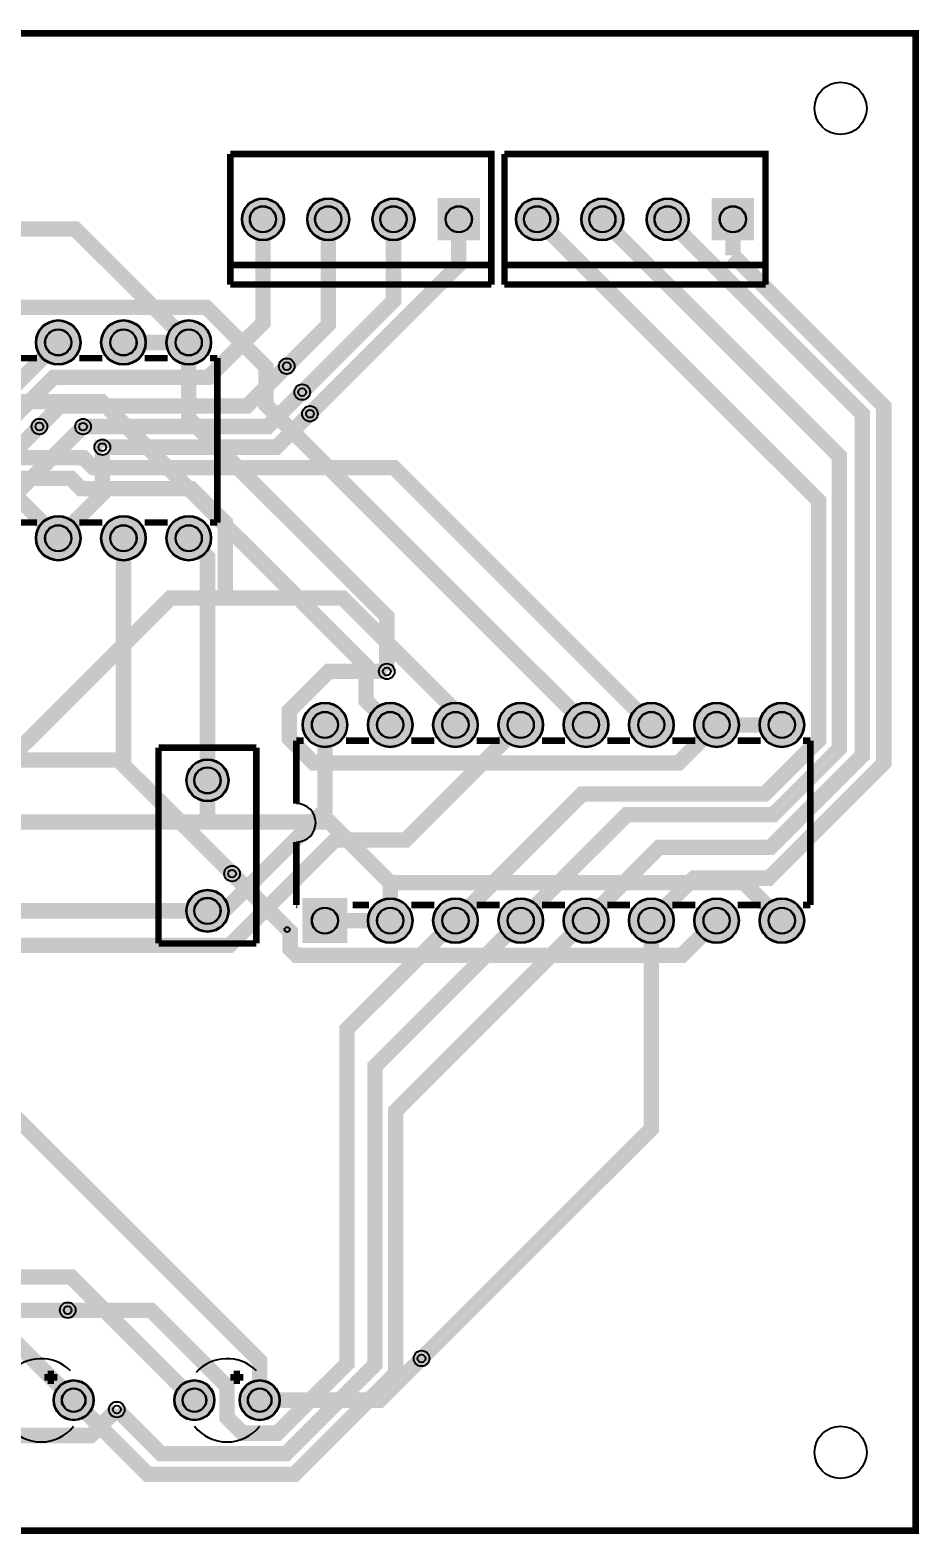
# Model space of a CAD drawing. Header units: millimetres. Extents: x 5.3 to 104.5, y -7.1 to 51.4.
# Drawn here: x 69.9 to 104.5, y -7.1 to 51.4 of the extents above; entities that cross this region are included whole.
import ezdxf

# ---------------------------------------------------------------- set-up
doc = ezdxf.new("R2010")
doc.units = ezdxf.units.MM
for name, color, linetype, true_color in [('BoardOutLine', 7, 'Continuous', 0xff00ff), ('BottomLayer', 7, 'Continuous', 0x0000ff), ('BottomSolderMaskLayer', 7, 'Continuous', 0xaa00ff), ('Hole', 7, 'Continuous', 0x222222), ('Multi-Layer', 7, 'Continuous', 0xc0c0c0), ('TopLayer', 7, 'Continuous', 0xff0000), ('TopSilkLayer', 7, 'Continuous', 0xffcc00), ('TopSolderMaskLayer', 7, 'Continuous', 0x800080)]:
    doc.layers.add(name, color=color, linetype=linetype, true_color=true_color)

msp = doc.modelspace()

# ---------------------------------------------------------------- hatches: boundary and pattern name
at = {"layer": 'BottomSolderMaskLayer'}
for points in [[(78.16860160000003, 44.069000000000074, 1), (79.81939840000003, 44.069000000000074, 1)], [(80.7086016, 44.069000000000074, 1), (82.35939839999999, 44.069000000000074, 1)], [(83.24860159999996, 44.069000000000074, 1), (84.89939839999995, 44.069000000000074, 1)], [(87.43939839999996, 43.243601600000034), (85.78860159999988, 43.243601600000034), (85.78860159999988, 44.894398400000114), (87.43939839999996, 44.894398400000114)], [(88.83660159999992, 44.069000000000074, 1), (90.48739839999992, 44.069000000000074, 1)], [(91.37660159999989, 44.069000000000074, 1), (93.02739839999988, 44.069000000000074, 1)], [(93.91660160000008, 44.069000000000074, 1), (95.56739840000007, 44.069000000000074, 1)], [(98.10739840000008, 43.243601600000034), (96.4566016, 43.243601600000034), (96.4566016, 44.894398400000114), (98.10739840000008, 44.894398400000114)], [(70.15123130000009, 39.27281960000005, 1), (71.90202790000009, 39.27281960000005, 1)], [(72.69123130000006, 39.27281960000005, 1), (74.44202790000006, 39.27281960000005, 1)], [(75.23123130000002, 39.27281960000005, 1), (76.98202790000002, 39.27281960000005, 1)], [(70.15123130000009, 31.652819600000043, 1), (71.90202790000009, 31.652819600000043, 1)], [(72.69123130000006, 31.652819600000043, 1), (74.44202790000006, 31.652819600000043, 1)], [(75.23123130000002, 31.652819600000043, 1), (76.98202790000002, 31.652819600000043, 1)], [(80.53160170000004, 24.384000000000015, 1), (82.28239830000004, 24.384000000000015, 1)], [(83.0716017, 24.384000000000015, 1), (84.8223983, 24.384000000000015, 1)], [(85.61160169999997, 24.384000000000015, 1), (87.36239829999997, 24.384000000000015, 1)], [(88.15160169999993, 24.384000000000015, 1), (89.90239829999993, 24.384000000000015, 1)], [(90.6916016999999, 24.384000000000015, 1), (92.4423982999999, 24.384000000000015, 1)], [(93.23160170000008, 24.384000000000015, 1), (94.98239830000009, 24.384000000000015, 1)], [(95.77160170000005, 24.384000000000015, 1), (97.52239830000005, 24.384000000000015, 1)], [(98.31160170000001, 24.384000000000015, 1), (100.06239830000001, 24.384000000000015, 1)], [(76.00955079999987, 22.224949200000083, 1), (77.66034759999987, 22.224949200000083, 1)], [(76.00955079999987, 17.144949200000042, 1), (77.66034759999987, 17.144949200000042, 1)], [(80.53161477950641, 15.888510143453686), (80.53161477950641, 17.63930674345363), (82.2824113795067, 17.63930674345363), (82.2824113795067, 15.888510143453686)], [(83.0716017, 16.76400000000001, 1), (84.8223983, 16.76400000000001, 1)], [(85.61160169999997, 16.76400000000001, 1), (87.36239829999997, 16.76400000000001, 1)], [(88.15160169999993, 16.76400000000001, 1), (89.90239829999993, 16.76400000000001, 1)], [(90.6916016999999, 16.76400000000001, 1), (92.4423982999999, 16.76400000000001, 1)], [(93.23160170000008, 16.76400000000001, 1), (94.98239830000009, 16.76400000000001, 1)], [(95.77160170000005, 16.76400000000001, 1), (97.52239830000005, 16.76400000000001, 1)], [(98.31160170000001, 16.76400000000001, 1), (100.06239830000001, 16.76400000000001, 1)], [(70.84060000000004, -1.9049999999999727, 1), (72.41540000000005, -1.9049999999999727, 1)], [(75.53959999999988, -1.9049999999999727, 1), (77.11439999999989, -1.9049999999999727, 1)], [(78.07960000000007, -1.9049999999999727, 1), (79.65440000000008, -1.9049999999999727, 1)]]:
    msp.add_hatch(color=256, dxfattribs=at).paths.add_polyline_path(points)
at = {"layer": 'Multi-Layer'}
for points in [[(78.19400160000002, 44.069000000000074, 1), (79.79399840000004, 44.069000000000074, 1)], [(80.73400159999998, 44.069000000000074, 1), (82.3339984, 44.069000000000074, 1)], [(83.27400159999995, 44.069000000000074, 1), (84.87399839999996, 44.069000000000074, 1)], [(87.41399839999997, 43.269001600000024), (85.8140016000001, 43.269001600000024), (85.8140016000001, 44.86899840000012), (87.41399839999997, 44.86899840000012)], [(88.86200159999991, 44.069000000000074, 1), (90.46199839999993, 44.069000000000074, 1)], [(91.40200159999988, 44.069000000000074, 1), (93.00199839999989, 44.069000000000074, 1)], [(93.94200160000007, 44.069000000000074, 1), (95.54199840000008, 44.069000000000074, 1)], [(98.08199839999986, 43.269001600000024), (96.48200159999999, 43.269001600000024), (96.48200159999999, 44.86899840000012), (98.08199839999986, 44.86899840000012)], [(70.1766313000001, 39.27281960000005, 1), (71.87662790000009, 39.27281960000005, 1)], [(72.71663130000006, 39.27281960000005, 1), (74.41662790000005, 39.27281960000005, 1)], [(75.25663130000002, 39.27281960000005, 1), (76.95662790000002, 39.27281960000005, 1)], [(70.1766313000001, 31.652819600000043, 1), (71.87662790000009, 31.652819600000043, 1)], [(72.71663130000006, 31.652819600000043, 1), (74.41662790000005, 31.652819600000043, 1)], [(75.25663130000002, 31.652819600000043, 1), (76.95662790000002, 31.652819600000043, 1)], [(80.55700170000004, 24.384000000000015, 1), (82.25699830000003, 24.384000000000015, 1)], [(83.0970017, 24.384000000000015, 1), (84.7969983, 24.384000000000015, 1)], [(85.63700169999997, 24.384000000000015, 1), (87.33699829999996, 24.384000000000015, 1)], [(88.17700169999993, 24.384000000000015, 1), (89.87699829999993, 24.384000000000015, 1)], [(90.7170016999999, 24.384000000000015, 1), (92.41699829999989, 24.384000000000015, 1)], [(93.25700170000009, 24.384000000000015, 1), (94.95699830000008, 24.384000000000015, 1)], [(95.79700170000005, 24.384000000000015, 1), (97.49699830000004, 24.384000000000015, 1)], [(98.33700170000002, 24.384000000000015, 1), (100.03699830000001, 24.384000000000015, 1)], [(76.03495079999986, 22.224949200000083, 1), (77.63494759999988, 22.224949200000083, 1)], [(76.03495079999986, 17.144949200000042, 1), (77.63494759999988, 17.144949200000042, 1)], [(80.55701439999996, 15.913912800000048), (80.55701439999996, 17.613909400000125), (82.2570109999998, 17.613909400000125), (82.2570109999998, 15.913912800000048)], [(83.0970017, 16.76400000000001, 1), (84.7969983, 16.76400000000001, 1)], [(85.63700169999997, 16.76400000000001, 1), (87.33699829999996, 16.76400000000001, 1)], [(88.17700169999993, 16.76400000000001, 1), (89.87699829999993, 16.76400000000001, 1)], [(90.7170016999999, 16.76400000000001, 1), (92.41699829999989, 16.76400000000001, 1)], [(93.25700170000009, 16.76400000000001, 1), (94.95699830000008, 16.76400000000001, 1)], [(95.79700170000005, 16.76400000000001, 1), (97.49699830000004, 16.76400000000001, 1)], [(98.33700170000002, 16.76400000000001, 1), (100.03699830000001, 16.76400000000001, 1)], [(70.86600000000004, -1.9049999999999727, 1), (72.39000000000004, -1.9049999999999727, 1)], [(75.56499999999988, -1.9049999999999727, 1), (77.08899999999988, -1.9049999999999727, 1)], [(78.10500000000008, -1.9049999999999727, 1), (79.62900000000008, -1.9049999999999727, 1)]]:
    msp.add_hatch(color=256, dxfattribs=at).paths.add_polyline_path(points)
at = {"layer": 'TopSolderMaskLayer'}
for points in [[(78.16860160000003, 44.069000000000074, 1), (79.81939840000003, 44.069000000000074, 1)], [(80.7086016, 44.069000000000074, 1), (82.35939839999999, 44.069000000000074, 1)], [(83.24860159999996, 44.069000000000074, 1), (84.89939839999995, 44.069000000000074, 1)], [(87.43939839999996, 43.243601600000034), (85.78860159999988, 43.243601600000034), (85.78860159999988, 44.894398400000114), (87.43939839999996, 44.894398400000114)], [(88.83660159999992, 44.069000000000074, 1), (90.48739839999992, 44.069000000000074, 1)], [(91.37660159999989, 44.069000000000074, 1), (93.02739839999988, 44.069000000000074, 1)], [(93.91660160000008, 44.069000000000074, 1), (95.56739840000007, 44.069000000000074, 1)], [(98.10739840000008, 43.243601600000034), (96.4566016, 43.243601600000034), (96.4566016, 44.894398400000114), (98.10739840000008, 44.894398400000114)], [(70.15123130000009, 39.27281960000005, 1), (71.90202790000009, 39.27281960000005, 1)], [(72.69123130000006, 39.27281960000005, 1), (74.44202790000006, 39.27281960000005, 1)], [(75.23123130000002, 39.27281960000005, 1), (76.98202790000002, 39.27281960000005, 1)], [(70.15123130000009, 31.652819600000043, 1), (71.90202790000009, 31.652819600000043, 1)], [(72.69123130000006, 31.652819600000043, 1), (74.44202790000006, 31.652819600000043, 1)], [(75.23123130000002, 31.652819600000043, 1), (76.98202790000002, 31.652819600000043, 1)], [(80.53160170000004, 24.384000000000015, 1), (82.28239830000004, 24.384000000000015, 1)], [(83.0716017, 24.384000000000015, 1), (84.8223983, 24.384000000000015, 1)], [(85.61160169999997, 24.384000000000015, 1), (87.36239829999997, 24.384000000000015, 1)], [(88.15160169999993, 24.384000000000015, 1), (89.90239829999993, 24.384000000000015, 1)], [(90.6916016999999, 24.384000000000015, 1), (92.4423982999999, 24.384000000000015, 1)], [(93.23160170000008, 24.384000000000015, 1), (94.98239830000009, 24.384000000000015, 1)], [(95.77160170000005, 24.384000000000015, 1), (97.52239830000005, 24.384000000000015, 1)], [(98.31160170000001, 24.384000000000015, 1), (100.06239830000001, 24.384000000000015, 1)], [(76.00955079999987, 22.224949200000083, 1), (77.66034759999987, 22.224949200000083, 1)], [(76.00955079999987, 17.144949200000042, 1), (77.66034759999987, 17.144949200000042, 1)], [(80.53161477950641, 15.888510143453686), (80.53161477950641, 17.63930674345363), (82.2824113795067, 17.63930674345363), (82.2824113795067, 15.888510143453686)], [(83.0716017, 16.76400000000001, 1), (84.8223983, 16.76400000000001, 1)], [(85.61160169999997, 16.76400000000001, 1), (87.36239829999997, 16.76400000000001, 1)], [(88.15160169999993, 16.76400000000001, 1), (89.90239829999993, 16.76400000000001, 1)], [(90.6916016999999, 16.76400000000001, 1), (92.4423982999999, 16.76400000000001, 1)], [(93.23160170000008, 16.76400000000001, 1), (94.98239830000009, 16.76400000000001, 1)], [(95.77160170000005, 16.76400000000001, 1), (97.52239830000005, 16.76400000000001, 1)], [(98.31160170000001, 16.76400000000001, 1), (100.06239830000001, 16.76400000000001, 1)], [(70.84060000000004, -1.9049999999999727, 1), (72.41540000000005, -1.9049999999999727, 1)], [(75.53959999999988, -1.9049999999999727, 1), (77.11439999999989, -1.9049999999999727, 1)], [(78.07960000000007, -1.9049999999999727, 1), (79.65440000000008, -1.9049999999999727, 1)]]:
    msp.add_hatch(color=256, dxfattribs=at).paths.add_polyline_path(points)

# ---------------------------------------------------------------- linework, layer by layer
at = {"layer": 'BoardOutLine', "const_width": 0.254}
msp.add_lwpolyline([(5.460999999999899, 49.02200000000005), (5.460999999999899, 51.30799999999999), (104.39399999999989, 51.30799999999999), (104.39399999999989, -6.9849999999999), (5.460999999999899, -6.9849999999999), (5.460999999999899, 48.99914000000001)], dxfattribs=at)
at = {"layer": 'BottomLayer', "const_width": 0.5999988}
for points in [[(81.53399999999999, 44.069000000000074), (81.53399999999999, 39.96359800000005), (79.92008399999997, 38.34968200000014)], [(84.07399999999996, 44.069000000000074), (84.07399999999996, 40.89222200000006), (80.52079400000014, 37.339016000000015)], [(80.82229199999995, 36.49903800000004), (86.61399999999992, 42.29074600000001), (86.61399999999992, 44.069000000000074)], [(89.66199999999992, 44.069000000000074), (100.61879799999986, 33.112202000000025), (100.61879799999986, 23.790656000000126), (98.52406000000008, 21.695918000000006), (91.41891799999996, 21.695918000000006), (86.48699999999997, 16.76400000000001)], [(89.02699999999993, 16.76400000000001), (93.15576999999996, 20.89277000000004), (98.85603800000001, 20.89277000000004), (101.42169200000001, 23.45842400000015), (101.42169200000001, 34.849308000000065), (92.20199999999988, 44.069000000000074)], [(94.74200000000008, 44.069000000000074), (102.32034400000009, 36.49065600000006), (102.32034400000009, 23.19324800000004), (98.74884999999983, 19.621754000000124), (94.42475400000001, 19.621754000000124), (91.5669999999999, 16.76400000000001)], [(97.28200000000004, 44.069000000000074), (97.28200000000004, 42.667428000000086)], [(97.28200000000004, 42.667428000000086), (103.1562580000001, 36.79317000000003), (103.1562580000001, 22.89352800000006), (98.68052399999999, 18.41779400000007), (95.76079400000015, 18.41779400000007), (94.10700000000008, 16.76400000000001)], [(45.211999999999875, 38.98900000000003), (46.614333999999985, 37.58666600000004), (50.30292199999997, 37.58666600000004), (53.35701800000004, 40.64076200000011), (76.788772, 40.64076200000011), (79.11287200000004, 38.316662000000065), (79.11287200000004, 36.8381280000001), (91.5669999999999, 24.384000000000015)], [(89.02699999999993, 24.384000000000015), (84.55024999999989, 19.90725000000009), (81.80044600000008, 19.90725000000009), (77.6960600000001, 15.802864), (65.85813599999994, 15.802864), (42.67199999999991, 38.98900000000003)], [(83.81365000000017, 26.465783999999985), (83.81365000000017, 28.60395600000004), (76.10652799999991, 36.311078000000066), (76.10652799999991, 39.272718000000054)], [(76.83499999999992, 17.145000000000095), (65.76898199999994, 17.145000000000095), (50.373026000000095, 32.54095600000005), (50.373026000000095, 34.752026), (53.34000000000003, 37.71900000000005)], [(60.8665279999999, 36.9724940000001), (72.715374, 36.9724940000001), (83.00643799999978, 26.68143000000009), (83.00643799999978, 25.324562000000014), (83.947, 24.384000000000015)], [(65.94652799999983, 31.65271800000005), (70.29424599999982, 36.000436000000036)], [(71.99452200000007, 35.99586399999998), (68.4865279999998, 32.48787000000004), (68.4865279999998, 31.65271800000005)], [(71.02652799999998, 31.65271800000005), (72.74382200000002, 33.37001200000009), (72.74382200000002, 35.19297000000006), (72.74407600000006, 35.19297000000006)], [(42.67199999999991, 31.369000000000028), (45.79670799999997, 28.244291999999973), (47.27473399999997, 28.244291999999973), (65.69989399999997, 9.819131999999968), (65.70014800000001, 9.819131999999968), (65.70014800000001, 4.022852000000057), (71.62800000000004, -1.9049999999999727)], [(78.86700000000008, -1.9049999999999727), (78.86700000000008, -0.3733799999998837), (65.31711600000006, 13.176504000000136), (65.31711600000006, 15.153386000000069), (50.93487399999992, 29.535628000000088), (47.04537199999993, 29.535628000000088), (45.211999999999875, 31.369000000000028)], [(73.56652799999995, 23.014940000000024), (73.56652799999995, 31.65271800000005)], [(76.10652799999991, 31.65271800000005), (76.83499999999992, 30.92424600000004), (76.83499999999992, 22.225000000000023)], [(76.83499999999992, 17.145000000000095), (77.48574799999994, 17.145000000000095), (81.40700000000004, 21.066252000000077), (81.40700000000004, 24.384000000000015)], [(73.56652799999995, 23.014940000000024), (67.91045599999995, 23.014940000000024)], [(77.7935960000001, 18.59432400000003), (73.56652799999995, 22.82139200000006), (73.56652799999995, 23.014940000000024)], [(86.48699999999997, 16.76400000000001), (82.26577400000008, 12.542774000000009), (82.26577400000008, -0.4792979999999716), (79.55559400000004, -3.1894779999998946), (78.20482200000004, -3.1894779999998946), (77.59699999999987, -2.5816560000000663), (77.59699999999987, -1.3682979999999816), (74.63154999999995, 1.597152000000051), (71.39558999999997, 1.597152000000051)], [(91.5669999999999, 16.76400000000001), (84.15502600000002, 9.352026000000023), (84.15502600000002, -0.8602979999999434), (80.220058, -4.79526599999997), (74.51826599999993, -4.79526599999997), (71.62800000000004, -1.9049999999999727)], [(73.30744799999991, -2.268981999999937), (75.03083800000002, -3.992371999999932), (79.88782600000002, -3.992371999999932), (83.35187800000006, -0.5283199999998942), (83.35187800000006, 11.088878000000136), (89.02699999999993, 16.76400000000001)], [(94.10700000000008, 16.76400000000001), (94.10700000000008, 8.659368000000086), (85.16569199999992, -0.2819399999999632)]]:
    msp.add_lwpolyline(points, dxfattribs=at)
at = {"layer": 'BottomSolderMaskLayer'}
for centre, radius in [((78.99400000000003, 44.069000000000074), 0.8253983999999999), ((78.99400000000003, 44.069000000000074), 0.5158739999999999), ((81.53399999999999, 44.069000000000074), 0.8253983999999999), ((81.53399999999999, 44.069000000000074), 0.5158739999999999), ((84.07399999999996, 44.069000000000074), 0.8253983999999999), ((84.07399999999996, 44.069000000000074), 0.5158739999999999), ((86.61399999999992, 44.069000000000074), 0.5158739999999999), ((89.66199999999992, 44.069000000000074), 0.8253983999999999), ((89.66199999999992, 44.069000000000074), 0.5158739999999999), ((92.20199999999988, 44.069000000000074), 0.8253983999999999), ((92.20199999999988, 44.069000000000074), 0.5158739999999999), ((94.74200000000008, 44.069000000000074), 0.8253983999999999), ((94.74200000000008, 44.069000000000074), 0.5158739999999999), ((97.28200000000004, 44.069000000000074), 0.5158739999999999), ((71.02662960000009, 39.27281960000005), 0.8753982999999999), ((73.56662960000006, 39.27281960000005), 0.8753982999999999), ((76.10662960000002, 39.27281960000005), 0.8753982999999999), ((71.02673119999997, 39.27284499999996), 0.5149401764705882), ((73.56673120000016, 39.27284499999996), 0.5149401764705882), ((76.10673120000013, 39.27284499999996), 0.5149401764705882), ((71.02662960000009, 31.652819600000043), 0.8753982999999999), ((73.56662960000006, 31.652819600000043), 0.8753982999999999), ((76.10662960000002, 31.652819600000043), 0.8753982999999999), ((71.02673119999997, 31.652692600000023), 0.5149401764705882), ((73.56673120000016, 31.652692600000023), 0.5149401764705882), ((76.10673120000013, 31.652692600000023), 0.5149401764705882), ((81.40700000000004, 24.384000000000015), 0.8753982999999999), ((83.947, 24.384000000000015), 0.8753982999999999), ((86.48699999999997, 24.384000000000015), 0.8753982999999999), ((89.02699999999993, 24.384000000000015), 0.8753982999999999), ((91.5669999999999, 24.384000000000015), 0.8753982999999999), ((94.10700000000008, 24.384000000000015), 0.8753982999999999), ((96.64700000000005, 24.384000000000015), 0.8753982999999999), ((99.18700000000001, 24.384000000000015), 0.8753982999999999), ((81.40700000000004, 24.384076200000095), 0.5149401764705882), ((83.947, 24.384076200000095), 0.5149401764705882), ((86.48699999999997, 24.384076200000095), 0.5149401764705882), ((89.02699999999993, 24.384076200000095), 0.5149401764705882), ((91.5669999999999, 24.384076200000095), 0.5149401764705882), ((94.10700000000008, 24.384076200000095), 0.5149401764705882), ((96.64700000000005, 24.384076200000095), 0.5149401764705882), ((99.18700000000001, 24.384076200000095), 0.5149401764705882), ((76.83494919999987, 22.224949200000083), 0.8253983999999999), ((76.83499999999992, 22.225000000000023), 0.5158739999999999), ((76.83494919999987, 17.144949200000042), 0.8253983999999999), ((76.83499999999992, 17.145000000000095), 0.5158739999999999), ((83.947, 16.76400000000001), 0.8753982999999999), ((86.48699999999997, 16.76400000000001), 0.8753982999999999), ((89.02699999999993, 16.76400000000001), 0.8753982999999999), ((91.5669999999999, 16.76400000000001), 0.8753982999999999), ((94.10700000000008, 16.76400000000001), 0.8753982999999999), ((96.64700000000005, 16.76400000000001), 0.8753982999999999), ((99.18700000000001, 16.76400000000001), 0.8753982999999999), ((81.40700000000004, 16.763923800000043), 0.5149401764705882), ((83.947, 16.763923800000043), 0.5149401764705882), ((86.48699999999997, 16.763923800000043), 0.5149401764705882), ((89.02699999999993, 16.763923800000043), 0.5149401764705882), ((91.5669999999999, 16.763923800000043), 0.5149401764705882), ((94.10700000000008, 16.763923800000043), 0.5149401764705882), ((96.64700000000005, 16.763923800000043), 0.5149401764705882), ((99.18700000000001, 16.763923800000043), 0.5149401764705882), ((71.62800000000004, -1.9049999999999727), 0.7873999999999999), ((76.32699999999988, -1.9049999999999727), 0.7873999999999999), ((78.86700000000008, -1.9049999999999727), 0.7873999999999999), ((71.62800000000004, -1.9049999999999727), 0.4650121933333333), ((76.32699999999988, -1.9049999999999727), 0.4650121933333333), ((78.86700000000008, -1.9049999999999727), 0.4650121933333333)]:
    msp.add_circle(centre, radius, dxfattribs=at)
at = {"layer": 'Hole'}
for centre in [(79.92008399999997, 38.34968200000014), (80.52079400000014, 37.339016000000015), (80.82229199999995, 36.49903800000004), (70.29424599999982, 36.000436000000036), (71.99452200000007, 35.99586399999998), (72.74407600000006, 35.19297000000006), (83.81365000000017, 26.465783999999985), (77.7935960000001, 18.59432400000003), (71.39558999999997, 1.597152000000051), (85.16569199999992, -0.2819399999999632), (73.30744799999991, -2.268981999999937)]:
    msp.add_circle(centre, 0.15250160000000001, dxfattribs=at)
at = {"layer": 'Multi-Layer'}
for centre, radius in [((101.47300000000007, 48.38700000000006), 1.016), ((78.99400000000003, 44.069000000000074), 0.7999984), ((78.99400000000003, 44.069000000000074), 0.49999899999999997), ((81.53399999999999, 44.069000000000074), 0.7999984), ((81.53399999999999, 44.069000000000074), 0.49999899999999997), ((84.07399999999996, 44.069000000000074), 0.7999984), ((84.07399999999996, 44.069000000000074), 0.49999899999999997), ((86.61399999999992, 44.069000000000074), 0.49999899999999997), ((89.66199999999992, 44.069000000000074), 0.7999984), ((89.66199999999992, 44.069000000000074), 0.49999899999999997), ((92.20199999999988, 44.069000000000074), 0.7999984), ((92.20199999999988, 44.069000000000074), 0.49999899999999997), ((94.74200000000008, 44.069000000000074), 0.7999984), ((94.74200000000008, 44.069000000000074), 0.49999899999999997), ((97.28200000000004, 44.069000000000074), 0.49999899999999997), ((71.02662960000009, 39.27281960000005), 0.8499983), ((73.56662960000006, 39.27281960000005), 0.8499983), ((76.10662960000002, 39.27281960000005), 0.8499983), ((71.02673119999997, 39.27284499999996), 0.49999899999999997), ((73.56673120000016, 39.27284499999996), 0.49999899999999997), ((76.10673120000013, 39.27284499999996), 0.49999899999999997), ((79.92008399999997, 38.34968200000014), 0.30500320000000003), ((80.52079400000014, 37.339016000000015), 0.30500320000000003), ((70.29424599999982, 36.000436000000036), 0.30500320000000003), ((71.99452200000007, 35.99586399999998), 0.30500320000000003), ((80.82229199999995, 36.49903800000004), 0.30500320000000003), ((72.74407600000006, 35.19297000000006), 0.30500320000000003), ((71.02662960000009, 31.652819600000043), 0.8499983), ((73.56662960000006, 31.652819600000043), 0.8499983), ((76.10662960000002, 31.652819600000043), 0.8499983), ((71.02673119999997, 31.652692600000023), 0.49999899999999997), ((73.56673120000016, 31.652692600000023), 0.49999899999999997), ((76.10673120000013, 31.652692600000023), 0.49999899999999997), ((83.81365000000017, 26.465783999999985), 0.30500320000000003), ((81.40700000000004, 24.384000000000015), 0.8499983), ((83.947, 24.384000000000015), 0.8499983), ((86.48699999999997, 24.384000000000015), 0.8499983), ((89.02699999999993, 24.384000000000015), 0.8499983), ((91.5669999999999, 24.384000000000015), 0.8499983), ((94.10700000000008, 24.384000000000015), 0.8499983), ((96.64700000000005, 24.384000000000015), 0.8499983), ((99.18700000000001, 24.384000000000015), 0.8499983), ((81.40700000000004, 24.384076200000095), 0.49999899999999997), ((83.947, 24.384076200000095), 0.49999899999999997), ((86.48699999999997, 24.384076200000095), 0.49999899999999997), ((89.02699999999993, 24.384076200000095), 0.49999899999999997), ((91.5669999999999, 24.384076200000095), 0.49999899999999997), ((94.10700000000008, 24.384076200000095), 0.49999899999999997), ((96.64700000000005, 24.384076200000095), 0.49999899999999997), ((99.18700000000001, 24.384076200000095), 0.49999899999999997), ((76.83494919999987, 22.224949200000083), 0.7999984), ((76.83499999999992, 22.225000000000023), 0.49999899999999997), ((77.7935960000001, 18.59432400000003), 0.30500320000000003), ((76.83494919999987, 17.144949200000042), 0.7999984), ((76.83499999999992, 17.145000000000095), 0.49999899999999997), ((83.947, 16.76400000000001), 0.8499983), ((86.48699999999997, 16.76400000000001), 0.8499983), ((89.02699999999993, 16.76400000000001), 0.8499983), ((91.5669999999999, 16.76400000000001), 0.8499983), ((94.10700000000008, 16.76400000000001), 0.8499983), ((96.64700000000005, 16.76400000000001), 0.8499983), ((99.18700000000001, 16.76400000000001), 0.8499983), ((81.40700000000004, 16.763923800000043), 0.49999899999999997), ((83.947, 16.763923800000043), 0.49999899999999997), ((86.48699999999997, 16.763923800000043), 0.49999899999999997), ((89.02699999999993, 16.763923800000043), 0.49999899999999997), ((91.5669999999999, 16.763923800000043), 0.49999899999999997), ((94.10700000000008, 16.763923800000043), 0.49999899999999997), ((96.64700000000005, 16.763923800000043), 0.49999899999999997), ((99.18700000000001, 16.763923800000043), 0.49999899999999997), ((71.39558999999997, 1.597152000000051), 0.30500320000000003), ((85.16569199999992, -0.2819399999999632), 0.30500320000000003), ((71.62800000000004, -1.9049999999999727), 0.762), ((76.32699999999988, -1.9049999999999727), 0.762), ((78.86700000000008, -1.9049999999999727), 0.762), ((71.62800000000004, -1.9049999999999727), 0.4500118), ((76.32699999999988, -1.9049999999999727), 0.4500118), ((78.86700000000008, -1.9049999999999727), 0.4500118), ((73.30744799999991, -2.268981999999937), 0.30500320000000003), ((101.47300000000007, -3.937000000000012), 1.016)]:
    msp.add_circle(centre, radius, dxfattribs=at)
at = {"layer": 'TopLayer', "const_width": 0.5999988}
for points in [[(76.10652799999991, 39.272718000000054), (71.68591200000003, 43.69333400000005), (27.613355999999953, 43.69333400000005), (23.544021999999927, 39.624000000000024), (11.811000000000035, 39.624000000000024)], [(78.99400000000003, 44.069000000000074), (78.99400000000003, 40.03268600000001), (76.88173599999993, 37.92042200000003), (70.85380799999996, 37.92042200000003), (69.07377600000007, 36.140390000000025)], [(37.591999999999985, 38.98900000000003), (39.05326199999979, 40.450262000000066), (52.60746400000005, 40.450262000000066), (56.81497399999978, 36.24275200000011), (67.99656200000015, 36.24275200000011), (71.02652799999998, 39.272718000000054)], [(77.532738, 29.326332000000093), (77.532738, 32.25292000000002), (76.20254000000011, 33.58311800000001), (71.91832199999988, 33.58311800000001), (71.51471600000002, 33.986724000000095), (45.13427600000011, 33.986724000000095), (40.13199999999995, 38.98900000000003)], [(47.752000000000066, 38.98900000000003), (51.95112800000004, 34.78987200000006), (72.00569800000005, 34.78987200000006), (72.40092199999992, 34.39464799999996), (84.09635199999991, 34.39464799999996), (94.10700000000008, 24.384000000000015)], [(73.56652799999995, 39.272718000000054), (76.10652799999991, 39.272718000000054)], [(70.29424599999982, 36.000436000000036), (71.09713999999997, 36.803330000000074), (78.3737319999999, 36.803330000000074), (79.92008399999997, 38.34968200000014)], [(71.99452200000007, 35.99586399999998), (71.99909400000013, 36.000436000000036), (79.18221400000004, 36.000436000000036), (80.52079400000014, 37.339016000000015)], [(72.74407600000006, 35.19297000000006), (72.74407600000006, 35.1932240000001), (72.74839400000008, 35.197542), (79.5207959999999, 35.197542), (80.82229199999995, 36.49903800000004)], [(71.02652799999998, 31.65271800000005), (69.64273600000013, 33.03651000000002), (56.224677999999926, 33.03651000000002), (53.05043999999987, 29.862272000000075), (36.55872799999986, 29.862272000000075), (35.05200000000002, 31.369000000000028)], [(11.811000000000035, 13.461999999999989), (14.061693999999875, 15.712694000000056), (36.38778599999989, 15.712694000000056), (38.727633999999966, 13.372845999999981), (40.79875000000004, 13.372845999999981), (47.81626199999994, 20.390358000000106), (50.17465199999981, 20.390358000000106), (53.06313999999986, 17.501870000000054), (63.57315199999982, 17.501870000000054), (75.39761400000009, 29.326332000000093), (77.532738, 29.326332000000093)], [(86.48699999999997, 24.384000000000015), (86.48699999999997, 24.933910000000083), (82.09457800000007, 29.326332000000093), (77.532738, 29.326332000000093)], [(96.64700000000005, 24.384000000000015), (95.16719599999999, 22.90419600000007), (80.97164400000008, 22.90419600000007), (80.02473199999997, 23.851108000000067), (80.02473199999997, 24.938482000000022), (81.55203399999994, 26.465783999999985), (83.81365000000017, 26.465783999999985)], [(96.64700000000005, 24.384000000000015), (99.18700000000001, 24.384000000000015)], [(76.83499999999992, 20.606004000000098), (76.83499999999992, 22.225000000000023)], [(76.83499999999992, 20.606004000000098), (68.75805400000002, 20.606004000000098), (67.20204999999999, 19.050000000000068)], [(83.947, 18.239232000000015), (81.58022799999992, 20.606004000000098), (76.83499999999992, 20.606004000000098)], [(96.64700000000005, 16.76400000000001), (95.29444999999998, 15.411450000000059), (80.29574999999988, 15.411450000000059), (80.05470400000002, 15.652496000000042), (80.05470400000002, 16.333216000000107), (77.7935960000001, 18.59432400000003)], [(83.947, 18.239232000000015), (83.947, 16.76400000000001)], [(99.18700000000001, 16.76400000000001), (97.711768, 18.239232000000015), (83.947, 18.239232000000015)], [(81.40700000000004, 16.76400000000001), (82.85861000000011, 16.76400000000001)], [(83.947, 16.76400000000001), (82.85861000000011, 16.76400000000001)], [(76.32699999999988, -1.9049999999999727), (71.5337659999999, 2.8882340000000113), (58.814715999999976, 2.8882340000000113), (53.70195000000001, 8.00100000000009)], [(57.27699999999993, -1.9049999999999727), (60.779151999999954, 1.597152000000051), (71.39558999999997, 1.597152000000051)], [(78.86700000000008, -1.9049999999999727), (83.54263200000003, -1.9049999999999727), (85.16569199999992, -0.2819399999999632)], [(64.89700000000005, -1.9049999999999727), (66.27164800000003, -3.279647999999952), (72.29678200000001, -3.279647999999952), (73.30744799999991, -2.268981999999937)]]:
    msp.add_lwpolyline(points, dxfattribs=at)
at = {"layer": 'TopSilkLayer', "const_width": 0.254}
for points in [[(77.72400000000005, 41.528999999999996), (77.72400000000005, 46.60900000000004)], [(87.8839999999999, 41.528999999999996), (87.8839999999999, 46.60900000000004), (77.72400000000005, 46.60900000000004)], [(88.39199999999994, 41.528999999999996), (88.39199999999994, 46.60900000000004)], [(98.55200000000002, 41.528999999999996), (98.55200000000002, 46.60900000000004), (88.39199999999994, 46.60900000000004)], [(87.8839999999999, 42.291000000000054), (77.72400000000005, 42.291000000000054)], [(98.55200000000002, 42.291000000000054), (88.39199999999994, 42.291000000000054)], [(87.8839999999999, 41.528999999999996), (77.72400000000005, 41.528999999999996)], [(98.55200000000002, 41.528999999999996), (88.39199999999994, 41.528999999999996)], [(69.30986899999982, 38.66276240000002), (70.20359339999993, 38.66276240000002)], [(71.84986899999979, 38.66276240000002), (72.7435933999999, 38.66276240000002)], [(74.38986899999998, 38.66276240000002), (75.28359340000009, 38.66276240000002)], [(76.92986899999994, 38.66276240000002), (77.21673659999999, 38.66276240000002)], [(77.21673659999999, 38.66276240000002), (77.21673659999999, 32.262775199999965)], [(69.30984360000014, 32.262800600000105), (70.20361880000007, 32.262800600000105)], [(71.8498436000001, 32.262800600000105), (72.74361880000004, 32.262800600000105)], [(74.38984360000006, 32.262800600000105), (75.2836188, 32.262800600000105)], [(76.92984360000003, 32.262800600000105), (77.21673659999999, 32.262800600000105)], [(74.92999999999995, 15.875), (74.92999999999995, 23.495000000000005)], [(74.92999999999995, 23.495000000000005), (78.7399999999999, 23.495000000000005)], [(78.7399999999999, 23.495000000000005), (78.7399999999999, 15.875)], [(80.29699459999995, 23.77399360000004), (80.5838622, 23.77399360000004)], [(80.29699459999995, 23.77399360000004), (80.29699459999995, 21.324011200000086)], [(82.23013780000008, 23.77399360000004), (83.12386219999996, 23.77399360000004)], [(84.77013780000004, 23.77399360000004), (85.66386219999993, 23.77399360000004)], [(87.3101378, 23.77399360000004), (88.20386219999989, 23.77399360000004)], [(89.85013779999997, 23.77399360000004), (90.74386219999985, 23.77399360000004)], [(92.39013780000016, 23.77399360000004), (93.28386219999982, 23.77399360000004)], [(94.93013780000013, 23.77399360000004), (95.82386220000001, 23.77399360000004)], [(97.47013780000009, 23.77399360000004), (98.36386219999997, 23.77399360000004)], [(100.01013780000005, 23.77399360000004), (100.2970054000001, 23.77399360000004)], [(100.2970054000001, 23.77399360000004), (100.2970054000001, 17.3740064000001)], [(80.29699459999995, 17.37403180000001), (80.29699459999995, 19.823988800000052)], [(80.29699459999995, 17.37403180000001), (80.32587439999986, 17.37403180000001)], [(82.48815100000013, 17.37403180000001), (83.12388759999988, 17.37403180000001)], [(84.7701123999999, 17.37403180000001), (85.66388760000007, 17.37403180000001)], [(87.3101124000001, 17.37403180000001), (88.20388760000003, 17.37403180000001)], [(89.85011240000006, 17.37403180000001), (90.7438876, 17.37403180000001)], [(92.39011240000002, 17.37403180000001), (93.28388759999996, 17.37403180000001)], [(94.93011239999998, 17.37403180000001), (95.82388759999992, 17.37403180000001)], [(97.47011239999995, 17.37403180000001), (98.36388759999988, 17.37403180000001)], [(100.01011239999991, 17.37403180000001), (100.2970054000001, 17.37403180000001)], [(78.7399999999999, 15.875), (74.92999999999995, 15.875)], [(70.48500000000001, -1.0159999999999627), (70.99300000000005, -1.0159999999999627)], [(70.73899999999992, -0.7619999999999436), (70.73899999999992, -1.2699999999999818)], [(77.72400000000005, -1.0159999999999627), (78.23200000000008, -1.0159999999999627)], [(77.97799999999995, -0.7619999999999436), (77.97799999999995, -1.2699999999999818)]]:
    msp.add_lwpolyline(points, dxfattribs=at)
at = {"layer": 'TopSilkLayer'}
msp.add_circle((79.93710199999998, 16.413988000000018), 0.10007600000000001, dxfattribs=at)
for centre, radius, start, end in [((80.2970072822244, 20.574609599999803), 0.7494016001075985, 270, 90), ((70.35799651886589, -1.9050105170344978), 1.616456, 45.00017634511521, 138.36610006878104), ((77.59699651886592, -1.9050105170344978), 1.616456, 45.00017634511521, 138.36610006878104), ((70.35800000000006, -1.9050098549301993), 1.6263874, 218.65953715362406, 321.34046284637594), ((77.59699999999987, -1.9050098549301993), 1.6263874, 218.65953715362406, 321.34046284637594)]:
    msp.add_arc(centre, radius, start, end, dxfattribs=at)
at = {"layer": 'TopSolderMaskLayer'}
for centre, radius in [((78.99400000000003, 44.069000000000074), 0.8253983999999999), ((78.99400000000003, 44.069000000000074), 0.5158739999999999), ((81.53399999999999, 44.069000000000074), 0.8253983999999999), ((81.53399999999999, 44.069000000000074), 0.5158739999999999), ((84.07399999999996, 44.069000000000074), 0.8253983999999999), ((84.07399999999996, 44.069000000000074), 0.5158739999999999), ((86.61399999999992, 44.069000000000074), 0.5158739999999999), ((89.66199999999992, 44.069000000000074), 0.8253983999999999), ((89.66199999999992, 44.069000000000074), 0.5158739999999999), ((92.20199999999988, 44.069000000000074), 0.8253983999999999), ((92.20199999999988, 44.069000000000074), 0.5158739999999999), ((94.74200000000008, 44.069000000000074), 0.8253983999999999), ((94.74200000000008, 44.069000000000074), 0.5158739999999999), ((97.28200000000004, 44.069000000000074), 0.5158739999999999), ((71.02662960000009, 39.27281960000005), 0.8753982999999999), ((73.56662960000006, 39.27281960000005), 0.8753982999999999), ((76.10662960000002, 39.27281960000005), 0.8753982999999999), ((71.02673119999997, 39.27284499999996), 0.5149401764705882), ((73.56673120000016, 39.27284499999996), 0.5149401764705882), ((76.10673120000013, 39.27284499999996), 0.5149401764705882), ((71.02662960000009, 31.652819600000043), 0.8753982999999999), ((73.56662960000006, 31.652819600000043), 0.8753982999999999), ((76.10662960000002, 31.652819600000043), 0.8753982999999999), ((71.02673119999997, 31.652692600000023), 0.5149401764705882), ((73.56673120000016, 31.652692600000023), 0.5149401764705882), ((76.10673120000013, 31.652692600000023), 0.5149401764705882), ((81.40700000000004, 24.384000000000015), 0.8753982999999999), ((83.947, 24.384000000000015), 0.8753982999999999), ((86.48699999999997, 24.384000000000015), 0.8753982999999999), ((89.02699999999993, 24.384000000000015), 0.8753982999999999), ((91.5669999999999, 24.384000000000015), 0.8753982999999999), ((94.10700000000008, 24.384000000000015), 0.8753982999999999), ((96.64700000000005, 24.384000000000015), 0.8753982999999999), ((99.18700000000001, 24.384000000000015), 0.8753982999999999), ((81.40700000000004, 24.384076200000095), 0.5149401764705882), ((83.947, 24.384076200000095), 0.5149401764705882), ((86.48699999999997, 24.384076200000095), 0.5149401764705882), ((89.02699999999993, 24.384076200000095), 0.5149401764705882), ((91.5669999999999, 24.384076200000095), 0.5149401764705882), ((94.10700000000008, 24.384076200000095), 0.5149401764705882), ((96.64700000000005, 24.384076200000095), 0.5149401764705882), ((99.18700000000001, 24.384076200000095), 0.5149401764705882), ((76.83494919999987, 22.224949200000083), 0.8253983999999999), ((76.83499999999992, 22.225000000000023), 0.5158739999999999), ((76.83494919999987, 17.144949200000042), 0.8253983999999999), ((76.83499999999992, 17.145000000000095), 0.5158739999999999), ((83.947, 16.76400000000001), 0.8753982999999999), ((86.48699999999997, 16.76400000000001), 0.8753982999999999), ((89.02699999999993, 16.76400000000001), 0.8753982999999999), ((91.5669999999999, 16.76400000000001), 0.8753982999999999), ((94.10700000000008, 16.76400000000001), 0.8753982999999999), ((96.64700000000005, 16.76400000000001), 0.8753982999999999), ((99.18700000000001, 16.76400000000001), 0.8753982999999999), ((81.40700000000004, 16.763923800000043), 0.5149401764705882), ((83.947, 16.763923800000043), 0.5149401764705882), ((86.48699999999997, 16.763923800000043), 0.5149401764705882), ((89.02699999999993, 16.763923800000043), 0.5149401764705882), ((91.5669999999999, 16.763923800000043), 0.5149401764705882), ((94.10700000000008, 16.763923800000043), 0.5149401764705882), ((96.64700000000005, 16.763923800000043), 0.5149401764705882), ((99.18700000000001, 16.763923800000043), 0.5149401764705882), ((71.62800000000004, -1.9049999999999727), 0.7873999999999999), ((76.32699999999988, -1.9049999999999727), 0.7873999999999999), ((78.86700000000008, -1.9049999999999727), 0.7873999999999999), ((71.62800000000004, -1.9049999999999727), 0.4650121933333333), ((76.32699999999988, -1.9049999999999727), 0.4650121933333333), ((78.86700000000008, -1.9049999999999727), 0.4650121933333333)]:
    msp.add_circle(centre, radius, dxfattribs=at)

doc.saveas('drawing.dxf')
